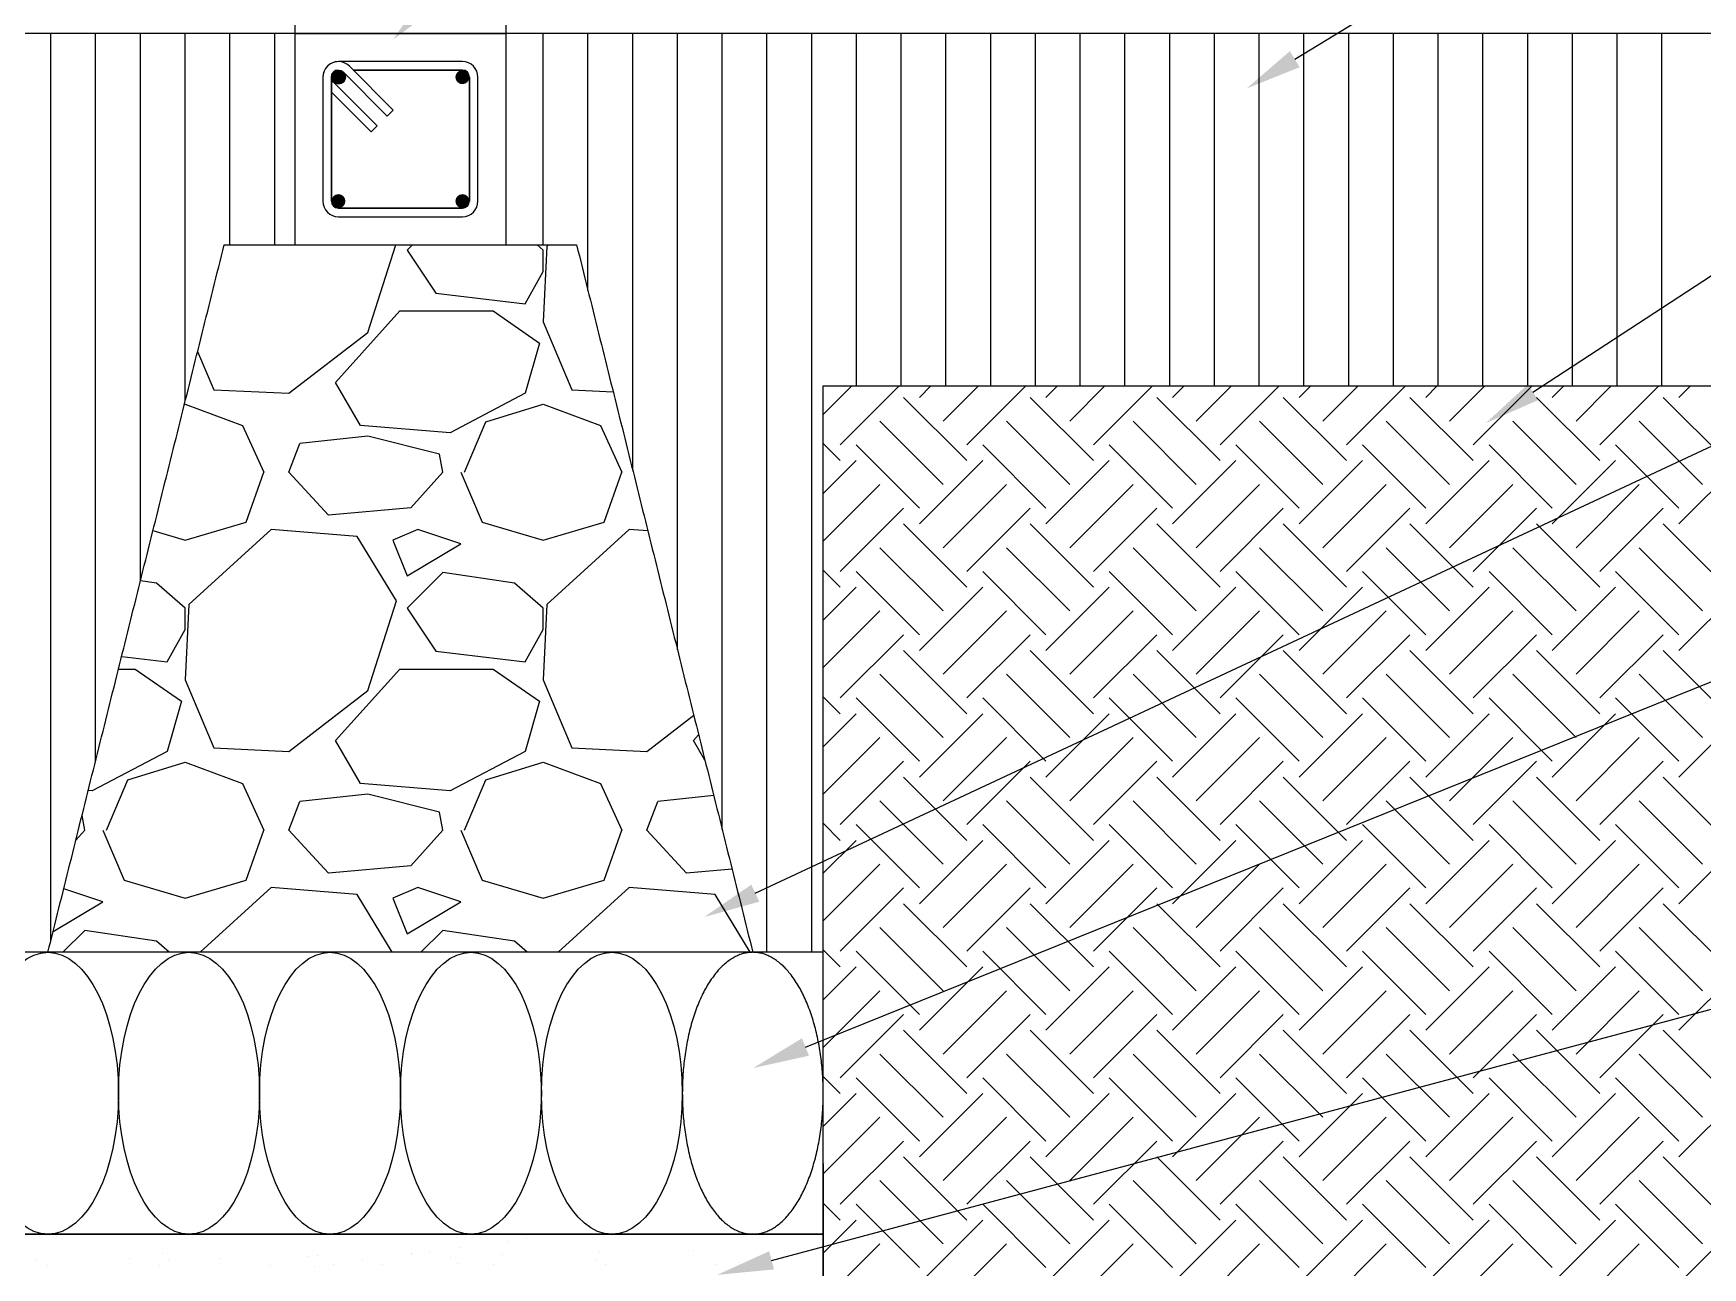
# Model space of a CAD drawing. Header units: centimetres. Extents: x -377343 to 693706, y 194584 to 813780.
# Drawn here: x 173272.8 to 173391.3, y 500044 to 500131.6 of the extents above; entities that cross this region are included whole.
import ezdxf

# ---------------------------------------------------------------- set-up
doc = ezdxf.new("R2010")
doc.units = ezdxf.units.CM
doc.layers.add('PIPA', color=11, linetype='Continuous')

msp = doc.modelspace()

# ---------------------------------------------------------------- hatches: boundary and pattern name
h = msp.add_hatch(color=256)
h.dxf.hatch_style = 1
h.paths.add_polyline_path([(173293.97, 500128.478, 1), (173294.97, 500128.478, 1)])
h = msp.add_hatch(color=256)
h.dxf.hatch_style = 1
h.paths.add_polyline_path([(173303.77, 500128.478, -1), (173302.77, 500128.478, -1)])
h = msp.add_hatch(color=256)
h.dxf.hatch_style = 1
h.paths.add_polyline_path([(173303.77, 500128.478, -1), (173302.77, 500128.478, -1)])
h = msp.add_hatch(color=256)
h.dxf.hatch_style = 1
h.paths.add_polyline_path([(173293.97, 500119.678, -1), (173294.97, 500119.678, -1)])
h = msp.add_hatch(color=256)
h.dxf.hatch_style = 1
h.paths.add_polyline_path([(173303.77, 500119.678, 1), (173302.77, 500119.678, 1)])

# ---------------------------------------------------------------- linework, layer by layer
for p, q in [((173291.37, 500300.02), (173291.37, 500131.578)), ((173306.37, 500131.578), (173306.37, 500300.02)), ((173291.37, 500131.578), (173137.655, 500131.578)), ((173274.075, 500067.239), (173274.075, 500131.578)), ((173277.25, 500079.98), (173277.25, 500131.578)), ((173280.425, 500092.721), (173280.425, 500131.578)), ((173283.599, 500105.462), (173283.599, 500131.578)), ((173286.775, 500116.578), (173286.775, 500131.578)), ((173289.95, 500116.578), (173289.95, 500131.578)), ((173306.37, 500131.578), (173291.37, 500131.578)), ((173291.37, 500131.578), (173291.37, 500116.578)), ((173306.37, 500131.578), (173291.37, 500131.578)), ((173291.37, 500131.578), (173291.37, 500116.578)), ((173291.37, 500131.578), (173306.37, 500131.578)), ((173460.084, 500131.578), (173306.37, 500131.578)), ((173306.37, 500116.578), (173306.37, 500131.578)), ((173306.37, 500116.578), (173306.37, 500131.578)), ((173308.999, 500116.578), (173308.999, 500131.578)), ((173312.175, 500113.346), (173312.175, 500131.578)), ((173315.35, 500100.599), (173315.35, 500131.578)), ((173318.525, 500087.851), (173318.525, 500131.578)), ((173321.7, 500075.103), (173321.7, 500131.578)), ((173324.875, 500066.39), (173324.875, 500131.578)), ((173328.05, 500066.39), (173328.05, 500131.578)), ((173331.225, 500106.578), (173331.225, 500131.578)), ((173334.4, 500106.578), (173334.4, 500131.578)), ((173337.575, 500106.578), (173337.575, 500131.578)), ((173340.75, 500106.578), (173340.75, 500131.578)), ((173343.925, 500106.578), (173343.925, 500131.578)), ((173347.1, 500106.578), (173347.1, 500131.578)), ((173350.275, 500106.578), (173350.275, 500131.578)), ((173353.45, 500106.578), (173353.45, 500131.578)), ((173356.625, 500106.578), (173356.625, 500131.578)), ((173359.8, 500106.578), (173359.8, 500131.578)), ((173362.975, 500106.578), (173362.975, 500131.578)), ((173366.15, 500106.578), (173366.15, 500131.578)), ((173369.325, 500106.578), (173369.325, 500131.578)), ((173372.5, 500106.578), (173372.5, 500131.578)), ((173375.675, 500106.578), (173375.675, 500131.578)), ((173378.85, 500106.578), (173378.85, 500131.578)), ((173382.025, 500106.578), (173382.025, 500131.578)), ((173385.2, 500106.578), (173385.2, 500131.578)), ((173388.375, 500106.578), (173388.375, 500131.578)), ((173293.37, 500128.478), (173293.37, 500119.678)), ((173293.37, 500128.478), (173293.37, 500119.678)), ((173293.97, 500119.678), (173293.97, 500128.478)), ((173293.97, 500128.478), (173293.97, 500119.678)), ((173303.27, 500129.578), (173294.47, 500129.578)), ((173303.27, 500129.578), (173294.47, 500129.578)), ((173294.47, 500128.978), (173294.47, 500128.978)), ((173294.47, 500128.978), (173294.47, 500128.978)), ((173297.934, 500125.72), (173294.823, 500128.832)), ((173294.823, 500128.832), (173297.934, 500125.72)), ((173295.247, 500129.256), (173298.359, 500126.145)), ((173295.247, 500129.256), (173298.359, 500126.145)), ((173295.525, 500128.978), (173303.27, 500128.978)), ((173303.27, 500128.978), (173295.525, 500128.978)), ((173303.77, 500128.478), (173303.77, 500119.678)), ((173303.77, 500119.678), (173303.77, 500128.478)), ((173304.37, 500119.678), (173304.37, 500128.478)), ((173304.37, 500119.678), (173304.37, 500128.478)), ((173296.803, 500124.589), (173293.97, 500127.422)), ((173293.97, 500127.422), (173296.803, 500124.589)), ((173297.227, 500125.013), (173294.116, 500128.124)), ((173294.116, 500128.124), (173297.227, 500125.013)), ((173298.359, 500126.145), (173297.934, 500125.72)), ((173297.227, 500125.013), (173296.803, 500124.589)), ((173303.27, 500119.178), (173294.47, 500119.178)), ((173294.47, 500119.178), (173303.27, 500119.178)), ((173294.47, 500118.578), (173303.27, 500118.578)), ((173294.47, 500118.578), (173303.27, 500118.578)), ((173291.37, 500116.578), (173306.37, 500116.578)), ((173291.37, 500116.578), (173306.37, 500116.578)), ((173296.554, 500110.364), (173298.542, 500116.578)), ((173299.72, 500116.578), (173299.347, 500116.206)), ((173309, 500116.206), (173308.574, 500116.578)), ((173309.383, 500116.578), (173309.254, 500116.46)), ((173299.347, 500116.206), (173301.38, 500113.158)), ((173309.253, 500116.46), (173308.999, 500111.126)), ((173308.999, 500114.682), (173308.999, 500116.206)), ((173307.73, 500112.396), (173308.999, 500114.682)), ((173301.38, 500113.158), (173307.73, 500112.396)), ((173294.268, 500106.808), (173298.839, 500111.888)), ((173298.839, 500111.888), (173305.444, 500111.888)), ((173305.444, 500111.888), (173308.746, 500109.602)), ((173309, 500111.126), (173311.032, 500106.3)), ((173290.965, 500106.046), (173296.554, 500110.364)), ((173308.746, 500109.602), (173307.73, 500106.046)), ((173284.486, 500109.02), (173285.632, 500106.3)), ((173285.632, 500106.3), (173290.965, 500106.046)), ((173296.046, 500103.76), (173294.268, 500106.808)), ((173307.73, 500106.046), (173302.396, 500103.252)), ((173311.032, 500106.3), (173313.964, 500106.16)), ((173328.87, 500104.55), (173330.898, 500106.578)), ((173328.87, 500066.39), (173328.87, 500106.578)), ((173328.87, 500106.578), (173456.902, 500106.578)), ((173330.08, 500102.393), (173334.266, 500106.578)), ((173335.693, 500105.76), (173336.511, 500106.578)), ((173337.377, 500104.077), (173339.878, 500106.578)), ((173339.061, 500102.393), (173343.246, 500106.578)), ((173344.673, 500105.76), (173345.491, 500106.578)), ((173346.357, 500104.077), (173348.859, 500106.578)), ((173348.041, 500102.393), (173352.226, 500106.578)), ((173353.654, 500105.76), (173354.471, 500106.578)), ((173355.337, 500104.077), (173357.839, 500106.578)), ((173357.021, 500102.393), (173361.207, 500106.578)), ((173362.634, 500105.76), (173363.452, 500106.578)), ((173364.318, 500104.077), (173366.819, 500106.578)), ((173366.001, 500102.393), (173370.187, 500106.578)), ((173371.614, 500105.76), (173372.432, 500106.578)), ((173373.298, 500104.077), (173375.799, 500106.578)), ((173374.982, 500102.393), (173379.167, 500106.578)), ((173380.594, 500105.76), (173381.412, 500106.578)), ((173382.278, 500104.077), (173384.78, 500106.578)), ((173383.962, 500102.393), (173388.147, 500106.578)), ((173389.575, 500105.76), (173390.392, 500106.578)), ((173283.551, 500105.269), (173283.6, 500105.284)), ((173283.599, 500105.284), (173287.663, 500103.76)), ((173304.935, 500104.014), (173309, 500105.284)), ((173308.999, 500105.284), (173313.063, 500103.76)), ((173339.061, 500101.27), (173334.571, 500105.76)), ((173348.041, 500101.27), (173343.551, 500105.76)), ((173357.021, 500101.27), (173352.531, 500105.76)), ((173366.001, 500101.27), (173361.511, 500105.76)), ((173374.982, 500101.27), (173370.492, 500105.76)), ((173383.962, 500101.27), (173379.472, 500105.76)), ((173392.942, 500101.27), (173388.452, 500105.76)), ((173287.663, 500103.76), (173289.188, 500100.458)), ((173302.396, 500103.252), (173296.045, 500103.76)), ((173303.412, 500100.458), (173304.935, 500104.014)), ((173313.063, 500103.76), (173314.588, 500100.458)), ((173337.377, 500099.586), (173332.887, 500104.077)), ((173346.357, 500099.586), (173341.867, 500104.077)), ((173355.337, 500099.586), (173350.847, 500104.077)), ((173364.318, 500099.586), (173359.828, 500104.077)), ((173373.298, 500099.586), (173368.808, 500104.077)), ((173382.278, 500099.586), (173377.788, 500104.077)), ((173391.258, 500099.586), (173386.768, 500104.077)), ((173290.965, 500100.458), (173291.727, 500102.49)), ((173296.554, 500102.998), (173291.727, 500102.49)), ((173301.634, 500101.728), (173296.554, 500102.998)), ((173330.08, 500101.27), (173328.87, 500102.481)), ((173335.693, 500097.903), (173331.203, 500102.393)), ((173344.673, 500097.903), (173340.183, 500102.393)), ((173353.654, 500097.903), (173349.164, 500102.393)), ((173362.634, 500097.903), (173358.144, 500102.393)), ((173371.614, 500097.903), (173367.124, 500102.393)), ((173380.594, 500097.903), (173376.104, 500102.393)), ((173389.575, 500097.903), (173385.085, 500102.393)), ((173301.888, 500100.458), (173301.634, 500101.728)), ((173328.87, 500098.937), (173331.203, 500101.27)), ((173335.693, 500096.78), (173340.183, 500101.27)), ((173344.673, 500096.78), (173349.164, 500101.27)), ((173353.654, 500096.78), (173358.144, 500101.27)), ((173362.634, 500096.78), (173367.124, 500101.27)), ((173371.614, 500096.78), (173376.104, 500101.27)), ((173380.594, 500096.78), (173385.085, 500101.27)), ((173389.575, 500096.78), (173394.065, 500101.27)), ((173287.918, 500096.902), (173289.188, 500100.458)), ((173293.759, 500097.41), (173290.965, 500100.458)), ((173301.888, 500100.458), (173299.602, 500097.918)), ((173303.158, 500100.458), (173304.682, 500096.902)), ((173313.318, 500096.902), (173314.588, 500100.458)), ((173328.87, 500095.569), (173332.887, 500099.586)), ((173337.377, 500095.096), (173341.867, 500099.586)), ((173346.357, 500095.096), (173350.847, 500099.586)), ((173355.337, 500095.096), (173359.828, 500099.586)), ((173364.318, 500095.096), (173368.808, 500099.586)), ((173373.298, 500095.096), (173377.788, 500099.586)), ((173382.278, 500095.096), (173386.768, 500099.586)), ((173299.601, 500097.918), (173293.759, 500097.41)), ((173330.08, 500093.413), (173334.571, 500097.903)), ((173339.061, 500093.413), (173343.551, 500097.903)), ((173348.041, 500093.413), (173352.531, 500097.903)), ((173357.021, 500093.413), (173361.511, 500097.903)), ((173366.001, 500093.413), (173370.492, 500097.903)), ((173374.982, 500093.413), (173379.472, 500097.903)), ((173383.962, 500093.413), (173388.452, 500097.903)), ((173283.599, 500095.632), (173287.917, 500096.902)), ((173304.682, 500096.902), (173308.999, 500095.632)), ((173308.999, 500095.632), (173313.317, 500096.902)), ((173339.061, 500092.29), (173334.571, 500096.78)), ((173348.041, 500092.29), (173343.551, 500096.78)), ((173357.021, 500092.29), (173352.531, 500096.78)), ((173366.001, 500092.29), (173361.511, 500096.78)), ((173374.982, 500092.29), (173370.492, 500096.78)), ((173383.962, 500092.29), (173379.472, 500096.78)), ((173392.942, 500092.29), (173388.452, 500096.78)), ((173281.317, 500096.303), (173283.599, 500095.632)), ((173289.696, 500096.394), (173283.854, 500091.06)), ((173295.791, 500095.886), (173289.695, 500096.394)), ((173298.585, 500091.314), (173295.791, 500095.886)), ((173300.11, 500096.394), (173298.331, 500095.632)), ((173298.331, 500095.632), (173299.347, 500093.092)), ((173299.347, 500093.092), (173303.158, 500095.378)), ((173303.158, 500095.378), (173300.11, 500096.394)), ((173315.096, 500096.394), (173309.254, 500091.06)), ((173316.424, 500096.283), (173315.095, 500096.394)), ((173337.377, 500090.606), (173332.887, 500095.096)), ((173346.357, 500090.606), (173341.867, 500095.096)), ((173355.337, 500090.606), (173350.847, 500095.096)), ((173364.318, 500090.606), (173359.828, 500095.096)), ((173373.298, 500090.606), (173368.808, 500095.096)), ((173382.278, 500090.606), (173377.788, 500095.096)), ((173391.258, 500090.606), (173386.768, 500095.096)), ((173301.888, 500093.346), (173299.347, 500090.806)), ((173306.967, 500092.584), (173301.888, 500093.346)), ((173330.08, 500092.29), (173328.87, 500093.501)), ((173335.693, 500088.922), (173331.203, 500093.413)), ((173344.673, 500088.922), (173340.183, 500093.413)), ((173353.654, 500088.922), (173349.164, 500093.413)), ((173362.634, 500088.922), (173358.144, 500093.413)), ((173371.614, 500088.922), (173367.124, 500093.413)), ((173380.594, 500088.922), (173376.104, 500093.413)), ((173389.575, 500088.922), (173385.085, 500093.413)), ((173281.567, 500092.584), (173280.433, 500092.754)), ((173283.6, 500090.806), (173281.568, 500092.584)), ((173309, 500090.806), (173306.968, 500092.584)), ((173328.87, 500089.957), (173331.203, 500092.29)), ((173335.693, 500087.8), (173340.183, 500092.29)), ((173344.673, 500087.8), (173349.164, 500092.29)), ((173353.654, 500087.8), (173358.144, 500092.29)), ((173362.634, 500087.8), (173367.124, 500092.29)), ((173371.614, 500087.8), (173376.104, 500092.29)), ((173380.594, 500087.8), (173385.085, 500092.29)), ((173389.575, 500087.8), (173394.065, 500092.29)), ((173283.853, 500091.06), (173283.599, 500085.726)), ((173283.599, 500089.282), (173283.599, 500090.806)), ((173296.554, 500084.964), (173298.586, 500091.314)), ((173299.347, 500090.806), (173301.38, 500087.758)), ((173309.253, 500091.06), (173308.999, 500085.726)), ((173308.999, 500089.282), (173308.999, 500090.806)), ((173328.87, 500086.589), (173332.887, 500090.606)), ((173337.377, 500086.116), (173341.867, 500090.606)), ((173346.357, 500086.116), (173350.847, 500090.606)), ((173355.337, 500086.116), (173359.828, 500090.606)), ((173364.318, 500086.116), (173368.808, 500090.606)), ((173373.298, 500086.116), (173377.788, 500090.606)), ((173382.278, 500086.116), (173386.768, 500090.606)), ((173282.33, 500086.996), (173283.599, 500089.282)), ((173307.73, 500086.996), (173308.999, 500089.282)), ((173330.08, 500084.432), (173334.571, 500088.922)), ((173339.061, 500084.432), (173343.551, 500088.922)), ((173348.041, 500084.432), (173352.531, 500088.922)), ((173357.021, 500084.432), (173361.511, 500088.922)), ((173366.001, 500084.432), (173370.492, 500088.922)), ((173374.982, 500084.432), (173379.472, 500088.922)), ((173383.962, 500084.432), (173388.452, 500088.922)), ((173279.095, 500087.384), (173282.33, 500086.996)), ((173301.38, 500087.758), (173307.73, 500086.996)), ((173339.061, 500083.31), (173334.571, 500087.8)), ((173348.041, 500083.31), (173343.551, 500087.8)), ((173357.021, 500083.31), (173352.531, 500087.8)), ((173366.001, 500083.31), (173361.511, 500087.8)), ((173374.982, 500083.31), (173370.492, 500087.8)), ((173383.962, 500083.31), (173379.472, 500087.8)), ((173392.942, 500083.31), (173388.452, 500087.8)), ((173278.871, 500086.488), (173280.044, 500086.488)), ((173280.044, 500086.488), (173283.346, 500084.202)), ((173294.268, 500081.408), (173298.839, 500086.488)), ((173298.839, 500086.488), (173305.444, 500086.488)), ((173305.444, 500086.488), (173308.746, 500084.202)), ((173337.377, 500081.626), (173332.887, 500086.116)), ((173346.357, 500081.626), (173341.867, 500086.116)), ((173355.337, 500081.626), (173350.847, 500086.116)), ((173364.318, 500081.626), (173359.828, 500086.116)), ((173373.298, 500081.626), (173368.808, 500086.116)), ((173382.278, 500081.626), (173377.788, 500086.116)), ((173391.258, 500081.626), (173386.768, 500086.116)), ((173283.6, 500085.726), (173285.632, 500080.9)), ((173290.965, 500080.646), (173296.554, 500084.964)), ((173309, 500085.726), (173311.032, 500080.9)), ((173283.346, 500084.202), (173282.33, 500080.646)), ((173308.746, 500084.202), (173307.73, 500080.646)), ((173330.08, 500083.31), (173328.87, 500084.521)), ((173335.693, 500079.942), (173331.203, 500084.432)), ((173344.673, 500079.942), (173340.183, 500084.432)), ((173353.654, 500079.942), (173349.164, 500084.432)), ((173362.634, 500079.942), (173358.144, 500084.432)), ((173371.614, 500079.942), (173367.124, 500084.432)), ((173380.594, 500079.942), (173376.104, 500084.432)), ((173389.575, 500079.942), (173385.085, 500084.432)), ((173316.365, 500080.646), (173319.681, 500083.208)), ((173328.87, 500080.976), (173331.203, 500083.31)), ((173335.693, 500078.82), (173340.183, 500083.31)), ((173344.673, 500078.82), (173349.164, 500083.31)), ((173353.654, 500078.82), (173358.144, 500083.31)), ((173362.634, 500078.82), (173367.124, 500083.31)), ((173371.614, 500078.82), (173376.104, 500083.31)), ((173380.594, 500078.82), (173385.085, 500083.31)), ((173389.575, 500078.82), (173394.065, 500083.31)), ((173296.046, 500078.36), (173294.268, 500081.408)), ((173319.668, 500081.408), (173320.029, 500081.81)), ((173320.473, 500080.027), (173319.668, 500081.408)), ((173328.87, 500077.609), (173332.887, 500081.626)), ((173337.377, 500077.136), (173341.867, 500081.626)), ((173346.357, 500077.136), (173350.847, 500081.626)), ((173355.337, 500077.136), (173359.828, 500081.626)), ((173364.318, 500077.136), (173368.808, 500081.626)), ((173373.298, 500077.136), (173377.788, 500081.626)), ((173382.278, 500077.136), (173386.768, 500081.626)), ((173282.33, 500080.646), (173276.996, 500077.852)), ((173279.535, 500078.614), (173283.6, 500079.884)), ((173283.599, 500079.884), (173287.663, 500078.36)), ((173285.632, 500080.9), (173290.965, 500080.646)), ((173307.73, 500080.646), (173302.396, 500077.852)), ((173304.935, 500078.614), (173309, 500079.884)), ((173308.999, 500079.884), (173313.063, 500078.36)), ((173311.032, 500080.9), (173316.365, 500080.646)), ((173330.08, 500075.452), (173334.571, 500079.942)), ((173339.061, 500075.452), (173343.551, 500079.942)), ((173348.041, 500075.452), (173352.531, 500079.942)), ((173357.021, 500075.452), (173361.511, 500079.942)), ((173366.001, 500075.452), (173370.492, 500079.942)), ((173374.982, 500075.452), (173379.472, 500079.942)), ((173383.962, 500075.452), (173388.452, 500079.942)), ((173339.061, 500074.329), (173334.571, 500078.82)), ((173348.041, 500074.329), (173343.551, 500078.82)), ((173357.021, 500074.329), (173352.531, 500078.82)), ((173366.001, 500074.329), (173361.511, 500078.82)), ((173374.982, 500074.329), (173370.492, 500078.82)), ((173383.962, 500074.329), (173379.472, 500078.82)), ((173392.942, 500074.329), (173388.452, 500078.82)), ((173276.996, 500077.852), (173276.725, 500077.874)), ((173278.012, 500075.058), (173279.535, 500078.614)), ((173287.663, 500078.36), (173289.188, 500075.058)), ((173296.554, 500077.598), (173291.727, 500077.09)), ((173302.396, 500077.852), (173296.045, 500078.36)), ((173301.634, 500076.328), (173296.554, 500077.598)), ((173303.412, 500075.058), (173304.935, 500078.614)), ((173313.063, 500078.36), (173314.588, 500075.058)), ((173321.1, 500077.508), (173317.127, 500077.09)), ((173290.965, 500075.058), (173291.727, 500077.09)), ((173301.888, 500075.058), (173301.634, 500076.328)), ((173316.365, 500075.058), (173317.127, 500077.09)), ((173337.377, 500072.646), (173332.887, 500077.136)), ((173346.357, 500072.646), (173341.867, 500077.136)), ((173355.337, 500072.646), (173350.847, 500077.136)), ((173364.318, 500072.646), (173359.828, 500077.136)), ((173373.298, 500072.646), (173368.808, 500077.136)), ((173382.278, 500072.646), (173377.788, 500077.136)), ((173391.258, 500072.646), (173386.768, 500077.136)), ((173276.488, 500075.058), (173276.281, 500076.092)), ((173330.08, 500074.329), (173328.87, 500075.54)), ((173335.693, 500070.962), (173331.203, 500075.452)), ((173344.673, 500070.962), (173340.183, 500075.452)), ((173353.654, 500070.962), (173349.164, 500075.452)), ((173362.634, 500070.962), (173358.144, 500075.452)), ((173371.614, 500070.962), (173367.124, 500075.452)), ((173380.594, 500070.962), (173376.104, 500075.452)), ((173389.575, 500070.962), (173385.085, 500075.452)), ((173276.488, 500075.058), (173275.845, 500074.344)), ((173277.758, 500075.058), (173279.282, 500071.502)), ((173287.918, 500071.502), (173289.188, 500075.058)), ((173293.759, 500072.01), (173290.965, 500075.058)), ((173301.888, 500075.058), (173299.602, 500072.518)), ((173303.158, 500075.058), (173304.682, 500071.502)), ((173313.318, 500071.502), (173314.588, 500075.058)), ((173319.159, 500072.01), (173316.365, 500075.058)), ((173328.87, 500071.996), (173331.203, 500074.329)), ((173335.693, 500069.839), (173340.183, 500074.329)), ((173344.673, 500069.839), (173349.164, 500074.329)), ((173353.654, 500069.839), (173358.144, 500074.329)), ((173362.634, 500069.839), (173367.124, 500074.329)), ((173371.614, 500069.839), (173376.104, 500074.329)), ((173380.594, 500069.839), (173385.085, 500074.329)), ((173389.575, 500069.839), (173394.065, 500074.329)), ((173299.601, 500072.518), (173293.759, 500072.01)), ((173322.4, 500072.292), (173319.159, 500072.01)), ((173328.87, 500068.629), (173332.887, 500072.646)), ((173337.377, 500068.156), (173341.867, 500072.646)), ((173346.357, 500068.156), (173350.847, 500072.646)), ((173355.337, 500068.156), (173359.828, 500072.646)), ((173364.318, 500068.156), (173368.808, 500072.646)), ((173373.298, 500068.156), (173377.788, 500072.646)), ((173382.278, 500068.156), (173386.768, 500072.646)), ((173277.758, 500069.978), (173274.987, 500070.901)), ((173279.282, 500071.502), (173283.599, 500070.232)), ((173283.599, 500070.232), (173287.917, 500071.502)), ((173289.696, 500070.994), (173284.653, 500066.39)), ((173295.791, 500070.486), (173289.695, 500070.994)), ((173298.295, 500066.39), (173295.791, 500070.486)), ((173300.11, 500070.994), (173298.331, 500070.232)), ((173303.158, 500069.978), (173300.11, 500070.994)), ((173304.682, 500071.502), (173308.999, 500070.232)), ((173308.999, 500070.232), (173313.317, 500071.502)), ((173315.096, 500070.994), (173310.053, 500066.39)), ((173321.191, 500070.486), (173315.095, 500070.994)), ((173323.695, 500066.39), (173321.191, 500070.486)), ((173330.08, 500066.472), (173334.571, 500070.962)), ((173339.061, 500066.472), (173343.551, 500070.962)), ((173348.041, 500066.472), (173352.531, 500070.962)), ((173357.021, 500066.472), (173361.511, 500070.962)), ((173366.001, 500066.472), (173370.492, 500070.962)), ((173374.982, 500066.472), (173379.472, 500070.962)), ((173383.962, 500066.472), (173388.452, 500070.962)), ((173274.23, 500067.861), (173277.758, 500069.978)), ((173298.331, 500070.232), (173299.347, 500067.692)), ((173299.347, 500067.692), (173303.158, 500069.978)), ((173339.061, 500065.349), (173334.571, 500069.839)), ((173348.041, 500065.349), (173343.551, 500069.839)), ((173357.021, 500065.349), (173352.531, 500069.839)), ((173366.001, 500065.349), (173361.511, 500069.839)), ((173374.982, 500065.349), (173370.492, 500069.839)), ((173383.962, 500065.349), (173379.472, 500069.839)), ((173392.942, 500065.349), (173388.452, 500069.839)), ((173337.377, 500063.665), (173332.887, 500068.156)), ((173346.357, 500063.665), (173341.867, 500068.156)), ((173355.337, 500063.665), (173350.847, 500068.156)), ((173364.318, 500063.665), (173359.828, 500068.156)), ((173373.298, 500063.665), (173368.808, 500068.156)), ((173382.278, 500063.665), (173377.788, 500068.156)), ((173391.258, 500063.665), (173386.768, 500068.156)), ((173276.488, 500067.946), (173274.931, 500066.39)), ((173281.567, 500067.184), (173276.488, 500067.946)), ((173282.475, 500066.39), (173281.568, 500067.184)), ((173301.888, 500067.946), (173300.331, 500066.39)), ((173306.967, 500067.184), (173301.888, 500067.946)), ((173307.875, 500066.39), (173306.968, 500067.184)), ((173328.87, 500066.39), (173268.87, 500066.39)), ((173330.08, 500065.349), (173328.87, 500066.56)), ((173328.87, 500046.6), (173328.87, 500066.519)), ((173328.87, 500041.394), (173328.87, 500066.39)), ((173335.693, 500061.982), (173331.203, 500066.472)), ((173344.673, 500061.982), (173340.183, 500066.472)), ((173353.654, 500061.982), (173349.164, 500066.472)), ((173362.634, 500061.982), (173358.144, 500066.472)), ((173371.614, 500061.982), (173367.124, 500066.472)), ((173380.594, 500061.982), (173376.104, 500066.472)), ((173389.575, 500061.982), (173385.085, 500066.472)), ((173328.87, 500063.016), (173331.203, 500065.349)), ((173335.693, 500060.859), (173340.183, 500065.349)), ((173344.673, 500060.859), (173349.164, 500065.349)), ((173353.654, 500060.859), (173358.144, 500065.349)), ((173362.634, 500060.859), (173367.124, 500065.349)), ((173371.614, 500060.859), (173376.104, 500065.349)), ((173380.594, 500060.859), (173385.085, 500065.349)), ((173389.575, 500060.859), (173394.065, 500065.349)), ((173328.87, 500059.648), (173332.887, 500063.665)), ((173337.377, 500059.175), (173341.867, 500063.665)), ((173346.357, 500059.175), (173350.847, 500063.665)), ((173355.337, 500059.175), (173359.828, 500063.665)), ((173364.318, 500059.175), (173368.808, 500063.665)), ((173373.298, 500059.175), (173377.788, 500063.665)), ((173382.278, 500059.175), (173386.768, 500063.665)), ((173330.08, 500057.491), (173334.571, 500061.982)), ((173339.061, 500057.491), (173343.551, 500061.982)), ((173348.041, 500057.491), (173352.531, 500061.982)), ((173357.021, 500057.491), (173361.511, 500061.982)), ((173366.001, 500057.491), (173370.492, 500061.982)), ((173374.982, 500057.491), (173379.472, 500061.982)), ((173383.962, 500057.491), (173388.452, 500061.982)), ((173339.061, 500056.369), (173334.571, 500060.859)), ((173348.041, 500056.369), (173343.551, 500060.859)), ((173357.021, 500056.369), (173352.531, 500060.859)), ((173366.001, 500056.369), (173361.511, 500060.859)), ((173374.982, 500056.369), (173370.492, 500060.859)), ((173383.962, 500056.369), (173379.472, 500060.859)), ((173392.942, 500056.369), (173388.452, 500060.859)), ((173337.377, 500054.685), (173332.887, 500059.175)), ((173346.357, 500054.685), (173341.867, 500059.175)), ((173355.337, 500054.685), (173350.847, 500059.175)), ((173364.318, 500054.685), (173359.828, 500059.175)), ((173373.298, 500054.685), (173368.808, 500059.175)), ((173382.278, 500054.685), (173377.788, 500059.175)), ((173391.258, 500054.685), (173386.768, 500059.175)), ((173330.08, 500056.369), (173328.87, 500057.58)), ((173335.693, 500053.001), (173331.203, 500057.491)), ((173344.673, 500053.001), (173340.183, 500057.491)), ((173353.654, 500053.001), (173349.164, 500057.491)), ((173362.634, 500053.001), (173358.144, 500057.491)), ((173371.614, 500053.001), (173367.124, 500057.491)), ((173380.594, 500053.001), (173376.104, 500057.491)), ((173389.575, 500053.001), (173385.085, 500057.491)), ((173328.87, 500054.036), (173331.203, 500056.369)), ((173335.693, 500051.879), (173340.183, 500056.369)), ((173344.673, 500051.879), (173349.164, 500056.369)), ((173353.654, 500051.879), (173358.144, 500056.369)), ((173362.634, 500051.879), (173367.124, 500056.369)), ((173371.614, 500051.879), (173376.104, 500056.369)), ((173380.594, 500051.879), (173385.085, 500056.369)), ((173389.575, 500051.879), (173394.065, 500056.369)), ((173328.87, 500050.668), (173332.887, 500054.685)), ((173337.377, 500050.195), (173341.867, 500054.685)), ((173346.357, 500050.195), (173350.847, 500054.685)), ((173355.337, 500050.195), (173359.828, 500054.685)), ((173364.318, 500050.195), (173368.808, 500054.685)), ((173373.298, 500050.195), (173377.788, 500054.685)), ((173382.278, 500050.195), (173386.768, 500054.685)), ((173330.08, 500048.511), (173334.571, 500053.001)), ((173339.061, 500048.511), (173343.551, 500053.001)), ((173348.041, 500048.511), (173352.531, 500053.001)), ((173357.021, 500048.511), (173361.511, 500053.001)), ((173366.001, 500048.511), (173370.492, 500053.001)), ((173374.982, 500048.511), (173379.472, 500053.001)), ((173383.962, 500048.511), (173388.452, 500053.001)), ((173339.061, 500047.389), (173334.571, 500051.879)), ((173348.041, 500047.389), (173343.551, 500051.879)), ((173357.021, 500047.389), (173352.531, 500051.879)), ((173366.001, 500047.389), (173361.511, 500051.879)), ((173374.982, 500047.389), (173370.492, 500051.879)), ((173383.962, 500047.389), (173379.472, 500051.879)), ((173392.942, 500047.389), (173388.452, 500051.879)), ((173328.87, 500051.398), (173328.87, 500046.398)), ((173337.377, 500045.705), (173332.887, 500050.195)), ((173346.357, 500045.705), (173341.867, 500050.195)), ((173355.337, 500045.705), (173350.847, 500050.195)), ((173364.318, 500045.705), (173359.828, 500050.195)), ((173373.298, 500045.705), (173368.808, 500050.195)), ((173382.278, 500045.705), (173377.788, 500050.195)), ((173391.258, 500045.705), (173386.768, 500050.195)), ((173330.08, 500047.389), (173328.87, 500048.6)), ((173335.693, 500044.021), (173331.203, 500048.511)), ((173344.673, 500044.021), (173340.183, 500048.511)), ((173353.654, 500044.021), (173349.164, 500048.511)), ((173362.634, 500044.021), (173358.144, 500048.511)), ((173371.614, 500044.021), (173367.124, 500048.511)), ((173380.594, 500044.021), (173376.104, 500048.511)), ((173389.575, 500044.021), (173385.085, 500048.511)), ((173328.87, 500045.055), (173331.203, 500047.389)), ((173335.693, 500042.899), (173340.183, 500047.389)), ((173344.673, 500042.899), (173349.164, 500047.389)), ((173353.654, 500042.899), (173358.144, 500047.389)), ((173362.634, 500042.899), (173367.124, 500047.389)), ((173371.614, 500042.899), (173376.104, 500047.389)), ((173380.594, 500042.899), (173385.085, 500047.389)), ((173389.575, 500042.899), (173394.065, 500047.389)), ((173328.87, 500046.39), (173268.87, 500046.39)), ((173268.87, 500046.39), (173328.87, 500046.39)), ((173306.482, 500045.892), (173306.482, 500045.892)), ((173307.804, 500046.066), (173307.804, 500046.066)), ((173309.869, 500046.338), (173309.869, 500046.338)), ((173328.87, 500046.39), (173328.87, 500041.394)), ((173328.87, 500041.688), (173332.887, 500045.705)), ((173337.377, 500041.215), (173341.867, 500045.705)), ((173346.357, 500041.215), (173350.847, 500045.705)), ((173355.337, 500041.215), (173359.828, 500045.705)), ((173364.318, 500041.215), (173368.808, 500045.705)), ((173373.298, 500041.215), (173377.788, 500045.705)), ((173382.278, 500041.215), (173386.768, 500045.705)), ((173272.972, 500044.581), (173272.972, 500044.581)), ((173279.621, 500044.665), (173279.621, 500044.665)), ((173281.977, 500045.034), (173281.977, 500045.034)), ((173282.445, 500044.605), (173282.445, 500044.605)), ((173286.119, 500044.634), (173286.119, 500044.634)), ((173292.291, 500044.809), (173292.291, 500044.809)), ((173292.979, 500044.881), (173292.979, 500044.881)), ((173296.195, 500044.538), (173296.195, 500044.538)), ((173299.627, 500044.966), (173299.627, 500044.966)), ((173299.645, 500044.992), (173299.645, 500044.992)), ((173300.967, 500045.166), (173300.967, 500045.166)), ((173302.454, 500044.722), (173302.454, 500044.722)), ((173303.032, 500045.438), (173303.032, 500045.438)), ((173306.125, 500044.935), (173306.125, 500044.935)), ((173312.768, 500044.497), (173312.768, 500044.497)), ((173312.985, 500045.182), (173312.985, 500045.182)), ((173319.634, 500045.267), (173319.634, 500045.267)), ((173322.932, 500044.41), (173322.932, 500044.41)), ((173326.132, 500045.236), (173326.132, 500045.236)), ((173273.841, 500044.165), (173273.841, 500044.165)), ((173281.751, 500044.179), (173281.751, 500044.179)), ((173289.661, 500044.193), (173289.661, 500044.193)), ((173292.808, 500044.092), (173292.808, 500044.092)), ((173294.13, 500044.266), (173294.13, 500044.266)), ((173297.571, 500044.208), (173297.571, 500044.208)), ((173302.923, 500044.293), (173302.923, 500044.293)), ((173305.481, 500044.222), (173305.481, 500044.222)), ((173313.391, 500044.237), (173313.391, 500044.237)), ((173321.301, 500044.251), (173321.301, 500044.251))]:
    msp.add_line(p, q)
for points in [[(173362.32, 500129.751), (173460.261, 500189.379)], [(173379.224, 500106.123), (173466.583, 500163.2)], [(173324.049, 500070.586), (173474.411, 500140.893)], [(173327.605, 500059.672), (173479.831, 500121.074)], [(173325.206, 500044.537), (173479.445, 500085.759)]]:
    msp.add_lwpolyline(points)
for centre, radius in [((173298.87, 500138.892), 161.302), ((173294.47, 500128.478), 0.5)]:
    msp.add_circle(centre, radius)
for centre, radius, start, end in [((173294.47, 500128.478), 1.1, 90, 180), ((173294.47, 500128.478), 1.1, 90, 180), ((173294.47, 500128.478), 1.1, 45, 180), ((173294.47, 500128.478), 0.5, 90, 180), ((173294.47, 500128.478), 0.5, 90, 180), ((173303.27, 500128.478), 1.1, 0, 90), ((173303.27, 500128.478), 1.1, 0, 90), ((173303.27, 500128.478), 0.5, 0, 90), ((173303.27, 500128.478), 0.5, 0, 90), ((173294.47, 500119.678), 1.1, 180, 270), ((173294.47, 500119.678), 1.1, 180, 270), ((173294.47, 500119.678), 0.5, 180, 270), ((173294.47, 500119.678), 0.5, 180, 270), ((173303.27, 500119.678), 1.1, 270, 360), ((173303.27, 500119.678), 0.5, 270, 0), ((173303.27, 500119.678), 0.5, 270, 0), ((173303.27, 500119.678), 1.1, 270, 360)]:
    msp.add_arc(centre, radius, start, end)
for centre in [(173273.87, 500056.39), (173283.87, 500056.39), (173293.87, 500056.39), (173303.87, 500056.39), (173313.87, 500056.39)]:
    msp.add_ellipse(centre, major_axis=(0, 10), ratio=0.5)
for points in [[(173273.863, 500066.39), (173280.116, 500091.484), (173286.37, 500116.578)], [(173286.37, 500116.578), (173298.87, 500116.578), (173311.37, 500116.578)], [(173311.37, 500116.578), (173317.62, 500091.484), (173323.87, 500066.39)]]:
    msp.add_open_spline(points, degree=2)
for points in [[(173323.87, 500066.39), (173318.87, 500066.39), (173318.87, 500056.39)], [(173328.87, 500056.39), (173328.87, 500066.39), (173323.87, 500066.39)], [(173318.87, 500056.39), (173318.87, 500046.39), (173323.87, 500046.39)], [(173323.87, 500046.39), (173328.87, 500046.39), (173328.87, 500056.39)]]:
    msp.add_rational_spline(points, [1, 0.707106781187, 1], degree=2)
for points in [[(173301.606, 500133.574), (173298.359, 500131.145), (173300.642, 500134.496)], [(173362.666, 500129.181), (173358.903, 500127.671), (173361.973, 500130.32)], [(173379.589, 500105.565), (173375.876, 500103.936), (173378.859, 500106.682)], [(173324.331, 500069.982), (173320.425, 500068.892), (173323.767, 500071.19)], [(173327.854, 500059.054), (173323.895, 500058.176), (173327.356, 500060.29)], [(173325.378, 500043.893), (173321.341, 500043.505), (173325.033, 500045.181)]]:
    msp.add_solid(points)
at = {"layer": 'PIPA', "lineweight": 35, "extrusion": (0, 0.816497, 0.57735), "elevation": 193451.324}
msp.add_lwpolyline([(-421704.212, -325591.681), (-159560.265, -63447.734), (377343.333, -600351.331), (-158232.47, -1135927.133), (-693706.405, -600453.199), (-454216.825, -360963.619)], dxfattribs=at)

doc.saveas('drawing.dxf')
